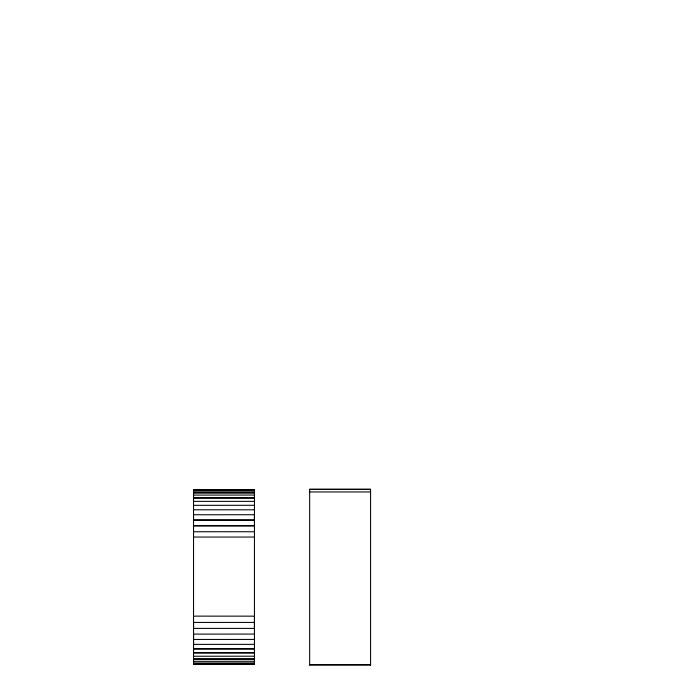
<?xml version="1.0" encoding="UTF-8"?>
<svg xmlns="http://www.w3.org/2000/svg" width="700" height="700" viewBox="0 0 700 700"><rect width="100%" height="100%" fill="white"/><g stroke="black" fill="none" stroke-linecap="round" stroke-linejoin="round"><path stroke-width="1.05" d="M193.541 644.367L193.541 634.086M254.45 664.37L254.45 662.944L193.541 663.005M254.45 628.434L254.45 616.157L193.541 616.131M254.45 525.779L193.541 525.779L254.45 525.788L254.45 514.78M309.662 489.449L370.571 489.449M254.45 489.764L193.541 489.764L254.45 489.702L254.45 664.44L193.541 664.37M193.541 490.07L254.45 490.131M193.541 491.173L254.45 491.111M309.662 491.951L370.571 491.951M193.541 492.782L254.45 492.782M193.541 492.844L254.45 492.844M193.541 495.101L254.45 495.049M193.541 497.901L254.45 497.901M193.541 497.945L254.45 497.945M193.541 501.366L254.45 501.366M193.541 505.33L254.45 505.295M193.541 509.784L254.45 509.81M193.541 514.754L254.45 514.727M193.541 531.755L254.45 531.746M193.541 537.049L254.45 537.049M254.45 622.423L193.541 622.431L193.541 628.399L254.45 628.399M193.541 634.104L254.45 634.086M193.541 639.45L254.45 639.433M193.541 644.394L254.45 644.367M193.541 648.839L254.45 648.839M193.541 648.874L254.45 648.874M193.541 652.794L254.45 652.794M193.541 652.837L254.45 652.837M193.541 656.25L254.45 656.197M193.541 659.032L254.45 659.032M193.541 659.085L254.45 659.085M193.541 661.343L254.45 661.281M309.662 664.738L370.571 664.738M309.662 664.939L370.571 664.939M370.571 665L370.571 489.186L309.662 489.186L309.662 665M193.541 489.685L193.541 664.44M254.45 520.082L193.541 520.082L254.45 520.1M254.45 663.994L193.541 663.976L254.45 664.038"/></g></svg>
